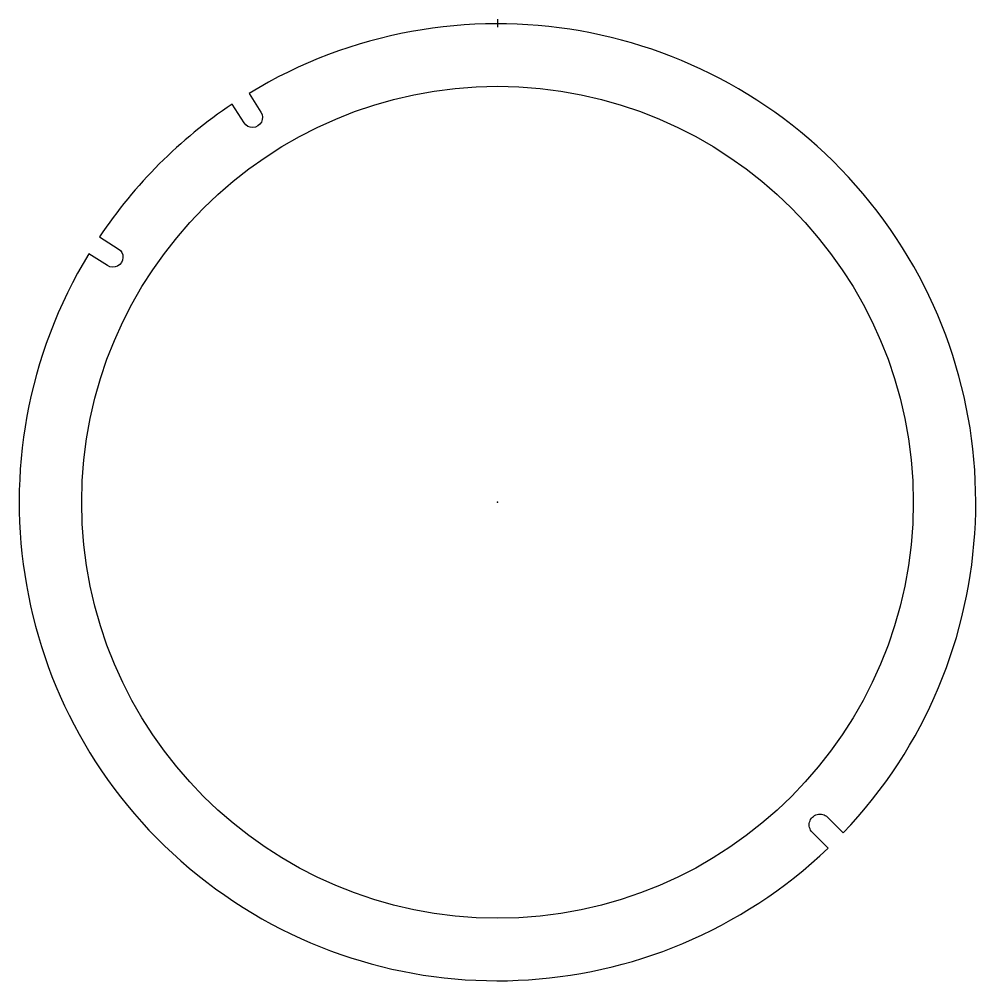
# Model space of a CAD drawing. Header units: millimetres. Extents: x 87 to 122.7, y -25.7 to 10.1.
import ezdxf

# ---------------------------------------------------------------- set-up
doc = ezdxf.new("R2010")
doc.units = ezdxf.units.MM
doc.layers.get('0').update_dxf_attribs({"linetype": 'CONTINUOUS'})

msp = doc.modelspace()

# ---------------------------------------------------------------- linework, layer by layer
msp.add_line((104.868, 10.131), (104.868, 9.831))
msp.add_lwpolyline([(117.756, -20.192, 0.877084), (95.604, 7.367), (96.049, 6.67, -1), (95.418, 6.268), (94.974, 6.966, 0.098921), (90.033, 2.025), (90.731, 1.58, -1), (90.329, 0.95), (89.631, 1.394, 0.877084), (117.19, -20.757), (116.606, -20.172, -1), (117.171, -19.607)], format="xyb", close=True)
msp.add_circle((104.868, -7.869), 15.5)
msp.add_point((104.868, -7.869))

doc.saveas('drawing.dxf')
